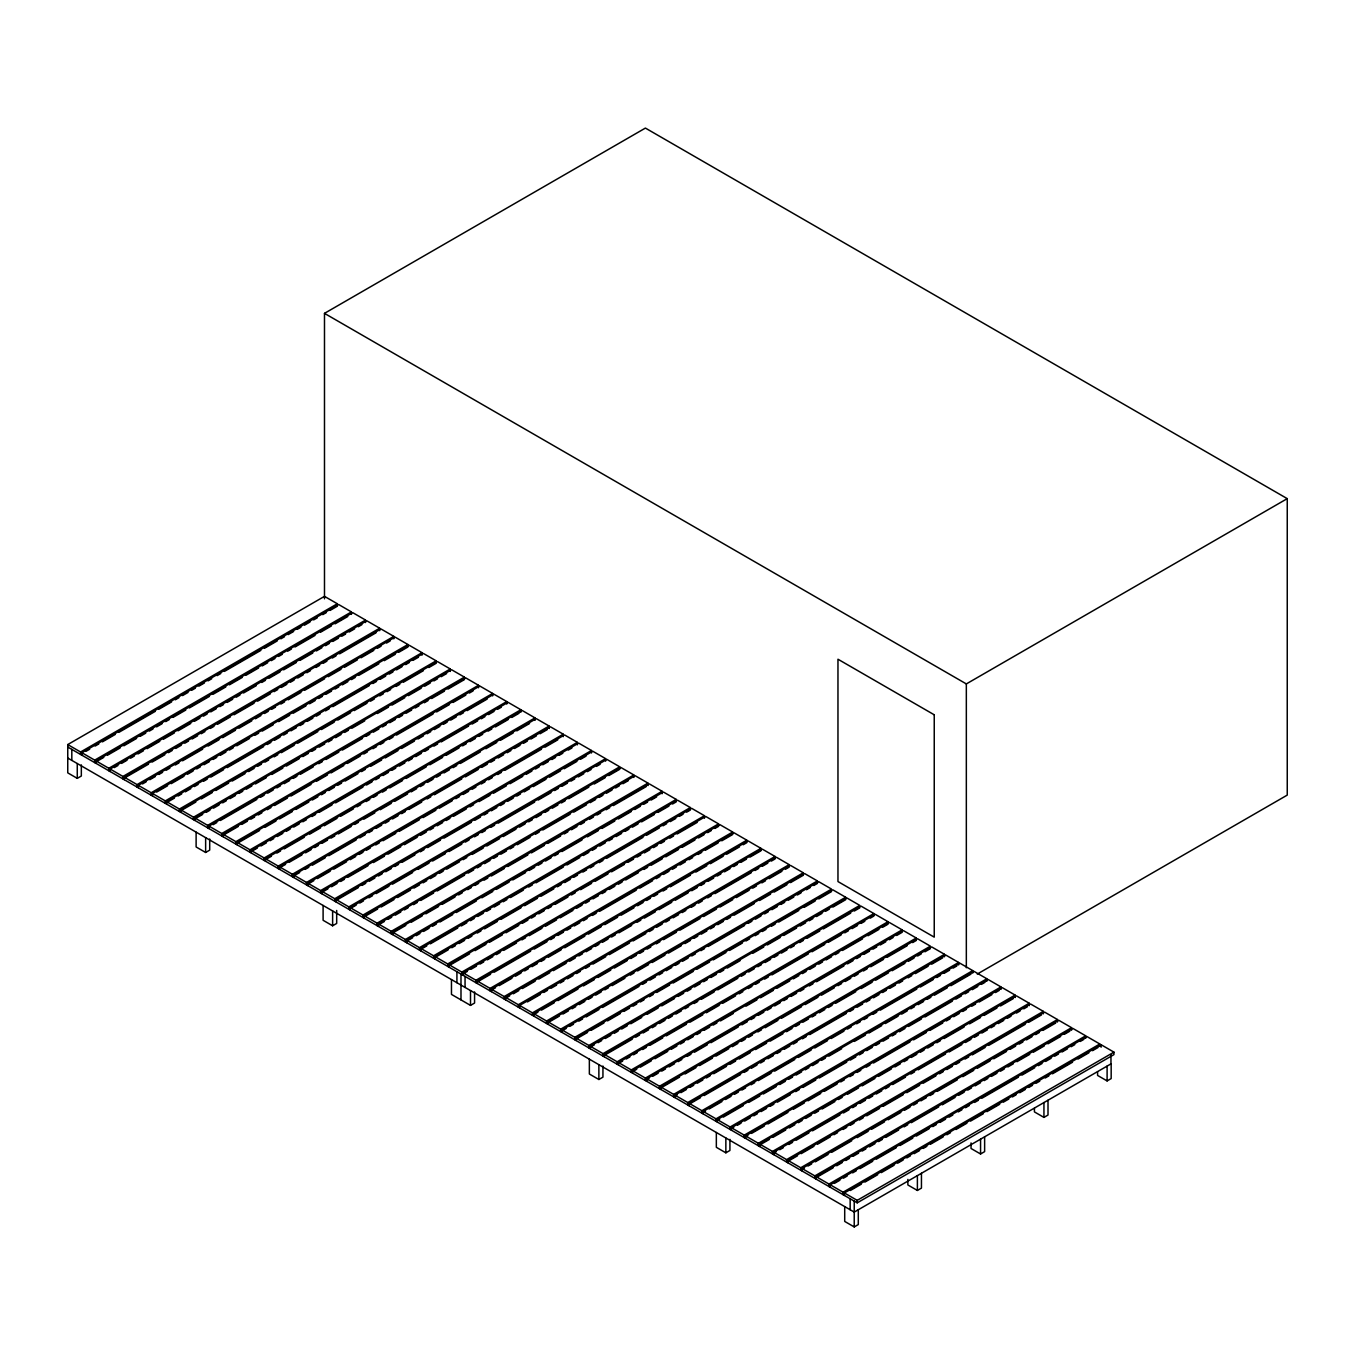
<?xml version="1.0" encoding="UTF-8"?>
<svg xmlns="http://www.w3.org/2000/svg" width="1355" height="1355" viewBox="0 0 1355 1355"><rect width="100%" height="100%" fill="white"/><g stroke="black" fill="none" stroke-linecap="round" stroke-linejoin="round"><path stroke-width="1.5" d="M324.489 598.825L324.489 313.361L645.403 128.081L1287.25 498.64L1287.25 795.097L977.277 974.059M81.334 764.898L81.334 776.009L77.269 778.363L67.75 772.858L67.75 744.573L324.489 596.352L337.327 603.754L337.327 606.227L330.044 610.428M67.75 744.573L80.589 751.991L337.327 603.754M81.876 755.192L81.876 752.719L338.615 604.499L351.436 611.918L351.436 614.391M86.043 751.297L89.684 749.196M95.155 746.046L98.796 743.946M102.438 741.846L115.175 734.478M118.817 732.378L155.249 711.358M158.891 709.258L171.628 701.89M175.269 699.79L178.911 697.69M182.552 695.589L188.023 692.439M191.665 690.322L195.306 688.221M198.948 686.121L204.402 682.971M208.043 680.871L211.685 678.77M217.156 675.62L220.797 673.503M224.439 671.403L260.854 650.383M264.496 648.283L277.233 640.915M280.875 638.815L284.516 636.715M288.158 634.614L293.629 631.464M297.27 629.364L300.912 627.263M304.553 625.146L310.007 621.996M313.649 619.896L317.29 617.795M322.761 614.645L326.403 612.545M81.876 752.719L94.715 760.138L351.436 611.918M95.985 763.356L95.985 760.883L352.723 612.646L365.562 620.065L365.562 622.538M103.81 757.36L94.715 762.611L94.715 760.138M107.451 755.243L120.205 747.892M123.847 745.792L136.584 738.424M140.226 736.324L145.696 733.174M149.338 731.073L152.98 728.973M156.621 726.873L162.075 723.706M165.717 721.605L169.358 719.505M173 717.405L185.754 710.054M189.395 707.937L209.415 696.385M213.057 694.285L225.811 686.917M229.452 684.817L242.189 677.449M245.831 675.349L258.585 667.998M262.226 665.898L267.68 662.747M271.322 660.63L274.963 658.53M278.605 656.43L282.246 654.33M287.717 651.179L291.359 649.079M295 646.979L315.021 635.41M320.491 632.26L331.416 625.942M335.058 623.842L347.795 616.491M95.985 760.883L108.823 768.285L365.562 620.065M110.111 771.503L110.111 769.03L366.849 620.81L379.688 628.212L379.688 630.685M114.294 767.608L117.936 765.507M121.577 763.407L127.031 760.24M130.673 758.139L134.314 756.039M137.956 753.939L143.427 750.789M147.068 748.688L159.805 741.321M163.447 739.22L174.372 732.92M178.013 730.819L190.767 723.451M194.409 721.351L199.863 718.201M203.504 716.101L207.146 714M210.787 711.883L216.258 708.733M219.9 706.633L223.541 704.532M227.183 702.432L232.637 699.282M236.278 697.181L239.92 695.064M243.561 692.964L256.315 685.613M261.769 682.463L265.428 680.346M269.069 678.245L279.994 671.945M283.635 669.844L296.372 662.476M300.014 660.376L312.768 653.025M316.409 650.925L321.863 647.758M325.505 645.658L329.146 643.557M332.788 641.457L338.259 638.307M341.9 636.206L345.542 634.106M349.184 631.989L354.637 628.839M358.279 626.738L361.921 624.638M110.111 769.03L122.949 776.449L379.688 628.212M124.237 779.65L124.237 777.177L380.975 628.957L393.814 636.376L393.814 638.832M148.44 764.203L122.949 778.905L122.949 776.449M152.082 762.086L164.836 754.735M168.477 752.635L172.119 750.535M175.76 748.434L181.214 745.267M184.856 743.167L188.497 741.066M192.139 738.966L197.61 735.816M201.251 733.716L204.893 731.615M210.347 728.448L213.988 726.348M217.63 724.248L230.384 716.897M234.025 714.779L254.046 703.228M257.687 701.128L270.441 693.76M274.083 691.66L277.724 689.56M281.366 687.459L286.82 684.309M290.461 682.192L294.103 680.091M297.744 677.991L303.215 674.841M306.857 672.741L310.498 670.64M315.952 667.473L319.594 665.373M323.235 663.273L326.877 661.172M332.348 658.022L335.989 655.922M339.631 653.821L376.046 632.785M124.237 777.177L137.075 784.596L393.814 636.376M138.346 787.814L138.346 785.341L395.084 637.104L407.923 644.523L407.923 646.996L398.827 652.246M142.529 783.918L146.171 781.801M149.812 779.701L155.283 776.551M158.925 774.45L162.566 772.35M166.208 770.25L169.849 768.149M175.303 764.982L178.945 762.882M182.586 760.782L202.623 749.213M208.077 746.063L219.002 739.762M222.643 737.662L235.397 730.294M239.039 728.194L251.776 720.843M255.418 718.743L260.888 715.576M264.53 713.475L268.171 711.375M271.813 709.275L275.455 707.174M280.908 704.024L284.55 701.907M288.192 699.807L300.946 692.456M304.587 690.356L324.607 678.787M328.249 676.687L341.003 669.319M344.644 667.219L357.381 659.868M361.023 657.768L373.777 650.4M377.418 648.3L381.06 646.2M386.531 643.049L390.172 640.949M138.346 785.341L151.184 792.743L407.923 644.523M152.471 795.961L152.471 793.488L409.21 645.268L422.049 652.67L422.049 655.143M156.655 792.065L167.58 785.765M171.221 783.647L183.958 776.296M187.6 774.196L193.071 771.046M196.712 768.929L200.354 766.828M203.995 764.728L209.449 761.578M213.091 759.477L216.732 757.377M220.374 755.277L225.845 752.11M229.486 750.009L233.128 747.909M236.769 745.809L249.506 738.458M254.977 735.291L258.619 733.191M262.26 731.09L273.185 724.79M278.656 721.622L289.58 715.321M293.222 713.221L305.959 705.87M309.601 703.753L315.071 700.603M318.713 698.503L322.355 696.402M325.996 694.302L331.45 691.152M335.091 689.034L338.733 686.934M342.375 684.834L347.845 681.684M351.487 679.583L355.129 677.483M358.77 675.383L378.79 663.815M384.261 660.664L395.186 654.346M152.471 793.488L165.31 800.907L422.049 652.67M166.597 804.108L166.597 801.635L423.336 653.415L436.174 660.834L436.174 663.289L428.891 667.507M174.422 798.112L165.31 803.363L165.31 800.907M178.064 796.012L181.706 793.911M185.347 791.811L190.801 788.661M194.442 786.544L198.084 784.443M203.555 781.293L207.196 779.193M210.838 777.093L223.575 769.725M227.217 767.624L263.632 746.605M267.274 744.505L270.915 742.404M274.557 740.287L280.028 737.137M283.669 735.037L287.311 732.936M290.952 730.836L296.406 727.686M300.048 725.586L303.689 723.468M307.331 721.368L312.802 718.218M316.443 716.118L320.085 714.017M325.539 710.867L329.18 708.75M332.822 706.649L369.238 685.63M372.879 683.53L376.521 681.43M380.162 679.329L385.633 676.162M389.275 674.062L392.916 671.961M396.558 669.861L402.012 666.711M405.653 664.611L409.295 662.51M412.936 660.393L418.407 657.243M166.597 801.635L179.436 809.054L436.174 660.834M180.706 812.272L180.706 809.799L437.445 661.562L450.283 668.98L450.283 671.453M195.814 802.058L179.436 811.526L179.436 809.054M201.285 798.908L212.21 792.607M215.852 790.49L228.589 783.139M232.23 781.039L244.984 773.671M248.626 771.571L254.079 768.421M257.721 766.32L261.363 764.22M265.004 762.12L268.646 760.02M274.117 756.852L277.758 754.752M281.4 752.652L294.137 745.301M297.778 743.184L317.815 731.632M321.457 729.532L334.194 722.164M337.835 720.064L350.589 712.713M354.231 710.596L366.968 703.245M370.609 701.145L374.251 699.045M379.722 695.877L383.363 693.777M387.005 691.677L390.647 689.576M396.117 686.426L399.759 684.326M403.4 682.226L423.421 670.657M180.706 809.799L193.545 817.201L450.283 668.98M194.832 820.419L194.832 817.946L451.571 669.726L464.409 677.127L464.409 679.6L448.014 689.068M202.657 814.423L193.545 819.673L193.545 817.201M206.299 812.323L209.94 810.205M213.582 808.105L219.036 804.955M222.677 802.854L226.319 800.754M229.96 798.654L235.431 795.504M239.073 793.386L242.714 791.286M246.356 789.186L251.81 786.036M255.451 783.935L266.376 777.618M271.847 774.467L282.772 768.166M286.413 766.066L299.167 758.698M302.809 756.598L308.262 753.448M311.904 751.348L315.546 749.247M319.187 747.147L324.658 743.98M328.3 741.879L331.941 739.779M335.583 737.679L341.037 734.529M344.678 732.428L348.32 730.311M351.961 728.211L364.715 720.86M377.452 713.492L388.377 707.191M392.018 705.091L404.772 697.723M408.414 695.623L421.151 688.272M424.793 686.172L430.263 683.005M433.905 680.904L437.546 678.804M441.188 676.704L446.642 673.554M194.832 817.946L207.671 825.364L464.409 677.127M208.958 828.566L208.958 826.093L465.697 677.873L478.535 685.291L478.535 687.747M213.142 824.67L216.783 822.57M220.425 820.469L256.84 799.45M260.482 797.333L264.123 795.233M267.765 793.132L273.219 789.982M276.86 787.882L280.502 785.781M284.144 783.681L289.614 780.514M293.256 778.414L296.897 776.313M300.539 774.213L313.276 766.862M318.747 763.695L322.388 761.595M326.03 759.494L338.767 752.144M342.409 750.043L362.446 738.475M366.087 736.375L369.729 734.274M373.37 732.157L378.824 729.007M382.466 726.907L386.107 724.806M389.749 722.706L395.22 719.556M398.861 717.439L402.503 715.338M406.144 713.238L411.598 710.088M415.24 707.988L418.881 705.887M424.352 702.737L427.994 700.62M431.635 698.519L444.372 691.169M208.958 826.093L221.797 833.511L478.535 685.291M223.084 836.713L223.084 834.257L479.805 686.02L492.644 693.438L492.644 695.911M238.175 826.516L221.797 835.984L221.797 833.511M241.817 824.416L247.288 821.266M250.929 819.165L254.571 817.065M258.212 814.948L261.854 812.848M267.308 809.697L270.949 807.597M274.591 805.497L287.345 798.129M290.986 796.029L311.006 784.46M316.477 781.31L327.402 775.009M331.043 772.909L343.78 765.541M347.422 763.441L360.176 756.09M363.818 753.99L367.459 751.873M372.913 748.722L376.555 746.622M380.196 744.522L383.838 742.421M389.308 739.271L392.95 737.171M396.592 735.054L433.007 714.034M436.649 711.934L449.403 704.566M453.044 702.466L465.781 695.115M469.423 693.015L473.064 690.915M196.119 832.156L196.119 846.977L205.638 852.464L209.703 850.127L209.703 838.999M223.084 834.257L235.906 841.658L492.644 693.438M237.193 844.876L237.193 842.404L493.931 694.183L506.77 701.585L506.77 704.058M259.584 830.463L235.906 844.131L235.906 841.658M265.038 827.312L275.963 821.011M279.604 818.894L292.358 811.543M296 809.443L308.754 802.075M312.395 799.975L317.849 796.825M321.491 794.724L325.132 792.624M328.774 790.524L334.245 787.357M337.886 785.256L341.528 783.156M345.169 781.056L357.906 773.705M361.548 771.588L365.189 769.488M370.66 766.337L381.585 760.036M385.227 757.936L397.964 750.568M401.605 748.468L414.359 741.117M418.001 739L423.454 735.85M427.096 733.749L430.738 731.649M434.379 729.549L439.85 726.399M443.491 724.298L447.133 722.181M450.775 720.081L456.229 716.93M459.87 714.83L463.512 712.73M467.153 710.63L487.19 699.061M237.193 842.404L250.031 849.822L506.77 701.585M251.319 853.023L251.319 850.55L508.057 702.33L520.896 709.749L520.896 712.205M253.673 850.178L257.315 848.078M260.956 845.977L266.427 842.827M270.068 840.727L273.71 838.626M277.352 836.509L282.805 833.359M286.447 831.259L290.089 829.158M293.73 827.058L299.201 823.908M302.843 821.791L306.484 819.69M311.938 816.54L315.579 814.44M319.221 812.339L331.975 804.972M335.617 802.871L362.92 787.103M366.561 785.002L372.032 781.852M375.674 779.752L379.315 777.651M382.957 775.551L388.411 772.384M392.052 770.284L395.694 768.183M399.335 766.083L404.806 762.933M408.448 760.832L412.089 758.715M415.731 756.615L421.185 753.465M424.826 751.364L428.468 749.264M433.939 746.114L437.58 744.014M441.222 741.896L468.525 726.128M472.167 724.027L477.638 720.877M481.279 718.777L484.921 716.676M488.562 714.576L494.016 711.426M497.658 709.309L501.299 707.208M251.319 850.55L264.157 857.969L520.896 709.749M265.445 861.17L265.445 858.714L522.166 710.477L535.005 717.896L535.005 720.369M271.44 856.225L264.157 860.442L264.157 857.969M276.894 853.074L280.536 850.974M284.177 848.874L304.214 837.305M309.668 834.155L320.593 827.854M324.235 825.754L336.989 818.386M340.63 816.286L353.367 808.918M357.009 806.818L360.65 804.718M366.121 801.567L369.763 799.467M373.404 797.367L377.046 795.266M382.5 792.099L386.141 789.999M389.783 787.899L402.537 780.548M406.178 778.448L426.215 766.879M429.857 764.779L442.594 757.411M446.235 755.311L458.989 747.96M462.631 745.843L466.272 743.743M469.914 741.642L475.368 738.492M479.009 736.392L482.651 734.291M488.122 731.141L491.763 729.024M495.405 726.924L508.142 719.573M511.784 717.473L519.067 713.255M265.445 858.714L278.266 866.116L535.005 717.896M279.553 869.334L279.553 866.861L536.292 718.641L549.131 726.043L549.131 728.516M285.549 864.388L278.266 868.589L278.266 866.116M289.191 862.288L301.945 854.92M305.586 852.82L311.057 849.67M314.699 847.569L318.34 845.469M321.982 843.352L327.436 840.202M331.077 838.101L334.719 836.001M338.36 833.901L351.114 826.533M354.756 824.433L358.398 822.333M363.851 819.182L374.776 812.881M380.247 809.714L391.172 803.413M394.813 801.313L407.55 793.945M411.192 791.845L416.663 788.695M420.304 786.594L423.946 784.494M427.587 782.394L433.041 779.227M436.683 777.126L440.324 775.026M443.966 772.926L449.437 769.776M453.078 767.675L456.72 765.575M460.361 763.458L480.381 751.906M485.852 748.739L496.777 742.438M500.418 740.338L513.155 732.97M516.797 730.87L529.551 723.519M279.553 866.861L292.392 874.263L549.131 726.043M293.679 877.481L293.679 875.008L550.418 726.788L563.257 734.19L563.257 736.663M299.675 872.535L292.392 876.736L292.392 874.263M305.146 869.385L308.788 867.285M312.429 865.184L325.166 857.817M328.808 855.716L356.128 839.948M359.769 837.847L365.223 834.697M368.865 832.597L372.506 830.48M376.148 828.379L381.619 825.229M385.26 823.129L388.902 821.028M392.543 818.928L397.997 815.778M401.639 813.661L405.281 811.56M408.922 809.46L421.676 802.109M427.13 798.942L430.771 796.842M434.413 794.741L461.733 778.973M465.375 776.872L478.112 769.521M481.753 767.404L487.224 764.254M490.866 762.154L494.507 760.053M498.149 757.953L503.603 754.803M507.244 752.702L510.886 750.585M514.527 748.485L519.998 745.335M523.64 743.234L527.281 741.134M530.923 739.034L536.394 735.867M540.035 733.766L547.318 729.566M293.679 875.008L306.518 882.427L563.257 734.19M307.805 885.628L307.805 883.172L564.544 734.935L577.365 742.354L577.365 744.827M313.801 880.682L306.518 884.9L306.518 882.427M317.443 878.582L330.18 871.231M333.821 869.131L346.575 861.763M350.217 859.663L355.671 856.512M359.312 854.412L362.954 852.312M366.595 850.195L370.237 848.095M375.708 844.944L379.349 842.844M382.991 840.744L395.728 833.376M399.369 831.276L419.406 819.724M423.048 817.607L435.802 810.256M439.443 808.156L452.18 800.788M455.822 798.688L459.464 796.588M463.105 794.487L468.576 791.337M472.218 789.237L475.859 787.136M481.313 783.969L484.954 781.869M488.596 779.769L492.238 777.668M497.708 774.518L501.35 772.418M504.992 770.301L541.407 749.281M545.049 747.181L557.786 739.83M307.805 883.172L320.644 890.574L577.365 742.354M321.914 893.792L321.914 891.319L578.653 743.099L591.491 750.501L591.491 752.974M327.927 888.846L320.644 893.047L320.644 890.574M331.569 886.746L337.022 883.579M340.664 881.478L344.305 879.378M347.947 877.278L367.984 865.71M373.438 862.559L384.363 856.258M388.004 854.158L400.758 846.79M404.4 844.69L417.137 837.322M420.778 835.222L426.249 832.072M429.891 829.971L433.532 827.871M437.174 825.771L442.628 822.621M446.269 820.503L449.911 818.403M453.552 816.303L466.306 808.952M469.948 806.852L473.589 804.735M479.043 801.584L489.968 795.283M493.61 793.183L506.363 785.815M510.005 783.715L522.742 776.364M526.384 774.264L531.854 771.097M535.496 768.996L539.138 766.896M542.779 764.796L548.233 761.646M551.875 759.545L555.516 757.428M559.158 755.328L562.799 753.228M568.27 750.077L571.912 747.977M321.914 891.319L334.753 898.721L591.491 750.501M336.04 901.939L336.04 899.466L592.779 751.246L605.617 758.648L605.617 761.12M358.431 887.525L334.753 901.194L334.753 898.721M362.073 885.425L365.714 883.325M369.356 881.224L374.81 878.074M378.452 875.974L382.093 873.873M385.735 871.756L391.205 868.606M394.847 866.506L398.489 864.405M402.13 862.305L414.867 854.937M420.338 851.787L423.98 849.687M427.621 847.586L440.358 840.219M444 838.118L471.32 822.35M474.961 820.249L480.415 817.099M484.057 814.999L487.698 812.898M491.34 810.798L496.811 807.631M500.452 805.531L504.094 803.43M507.735 801.33L513.189 798.18M516.831 796.079L520.472 793.979M524.131 791.862L529.585 788.712M533.226 786.611L545.98 779.26M549.622 777.16L560.547 770.843M564.188 768.742L576.925 761.391M580.567 759.274L586.038 756.124M336.04 899.466L348.879 906.885L605.617 758.648M350.166 910.086L350.166 907.63L606.904 759.393L619.726 766.811L619.726 769.284L608.802 775.585M356.162 905.14L348.879 909.357L348.879 906.885M359.803 903.04L363.445 900.939M368.899 897.789L372.54 895.689M376.182 893.589L388.936 886.221M392.577 884.121L412.598 872.552M418.068 869.402L428.993 863.101M432.635 861.001L445.388 853.633M449.03 851.533L461.767 844.182M465.409 842.065L469.05 839.965M474.521 836.814L478.163 834.714M481.804 832.614L485.446 830.513M490.9 827.346L494.541 825.246M498.183 823.146L534.598 802.126M538.24 800.026L550.994 792.658M554.635 790.558L558.277 788.458M561.918 786.357L567.372 783.207M571.014 781.107L574.655 778.99M578.297 776.889L583.768 773.739M587.409 771.639L591.051 769.538M596.505 766.388L600.146 764.288M323.1 905.462L323.1 920.282L332.619 925.787L336.684 923.433L336.684 910.458M350.166 907.63L363.005 915.032L619.726 766.811M364.275 918.25L364.275 915.777L621.013 767.557L633.852 774.958L633.852 777.431M377.571 909.086L363.005 917.504L363.005 915.032M381.212 906.986L393.949 899.635M397.591 897.535L410.345 890.167M413.986 888.067L419.44 884.917M423.082 882.816L426.723 880.716M430.365 878.616L435.836 875.449M439.477 873.348L443.119 871.248M446.76 869.148L459.497 861.78M463.139 859.68L466.781 857.58M472.251 854.429L483.176 848.128M486.818 846.011L499.555 838.66M503.196 836.56L515.95 829.192M519.592 827.092L525.046 823.942M528.687 821.841L532.329 819.741M535.97 817.641L541.441 814.474M545.083 812.373L548.724 810.273M552.366 808.173L557.82 805.022M561.461 802.922L565.103 800.822M568.744 798.705L588.781 787.153M594.235 784.003L605.16 777.685M364.275 915.777L377.113 923.178L633.852 774.958M378.401 926.397L378.401 923.924L635.139 775.704L647.978 783.105L647.978 785.578M384.397 921.451L377.113 925.651L377.113 923.178M388.038 919.351L391.68 917.25M395.321 915.15L400.792 911.983M404.434 909.883L408.075 907.782M413.529 904.632L417.171 902.532M420.812 900.431L433.566 893.064M437.208 890.963L464.511 875.195M468.152 873.094L473.623 869.944M477.265 867.844L480.906 865.743M484.548 863.626L490.002 860.476M493.643 858.376L497.285 856.275M500.927 854.175L506.397 851.025M510.039 848.908L513.68 846.807M517.322 844.707L530.059 837.356M535.53 834.206L539.171 832.089M542.813 829.988L570.133 814.22M573.775 812.119L586.512 804.768M590.153 802.668L595.624 799.501M599.266 797.401L602.907 795.3M606.549 793.2L612.003 790.05M615.644 787.949L619.286 785.832M622.927 783.732L628.398 780.582M378.401 923.924L391.239 931.342L647.978 783.105M392.527 934.543L392.527 932.088L649.265 783.851L662.104 791.269L662.104 793.742M405.806 925.397L391.239 933.815L391.239 931.342M411.259 922.247L422.184 915.929M425.843 913.829L438.58 906.478M442.221 904.378L454.975 897.01M458.617 894.91L462.258 892.81M467.712 889.659L471.354 887.559M474.995 885.459L478.637 883.341M484.108 880.191L487.749 878.091M491.391 875.991L504.128 868.64M507.769 866.523L527.806 854.971M531.448 852.871L544.185 845.503M547.827 843.403L560.58 836.035M564.222 833.935L567.864 831.835M571.505 829.734L576.959 826.584M580.601 824.484L584.242 822.383M589.713 819.216L593.355 817.116M596.996 815.016L600.638 812.915M606.091 809.765L609.733 807.665M613.375 805.564L646.149 786.628M392.527 932.088L405.365 939.489L662.104 791.269M406.636 942.707L406.636 940.235L663.374 792.014L676.213 799.416L676.213 801.889L672.571 803.989M412.648 937.762L405.365 941.962L405.365 939.489M416.29 935.661L419.931 933.544M423.573 931.444L429.027 928.294M432.668 926.193L436.31 924.093M439.952 921.993L452.705 914.625M456.347 912.525L476.367 900.956M481.838 897.806L492.763 891.505M496.404 889.405L509.141 882.037M512.783 879.937L525.537 872.586M529.178 870.469L534.632 867.319M538.274 865.218L541.915 863.118M545.557 861.018L551.028 857.867M554.669 855.767L558.311 853.65M561.952 851.55L581.973 839.998M587.443 836.831L598.368 830.53M602.01 828.43L614.747 821.062M618.388 818.962L631.142 811.611M634.784 809.511L640.238 806.344M643.879 804.243L647.538 802.143M651.179 800.043L656.633 796.892M406.636 940.235L419.474 947.636L676.213 799.416M420.761 950.854L420.761 948.381L677.5 800.161L690.339 807.563L690.339 810.036L686.697 812.136M426.757 945.909L419.474 950.109L419.474 947.636M430.399 943.808L457.719 928.039M461.361 925.939L466.814 922.789M470.456 920.672L474.098 918.571M477.739 916.471L483.21 913.321M486.852 911.221L490.493 909.12M494.135 907.02L499.589 903.853M503.23 901.753L506.872 899.652M510.513 897.552L523.267 890.184M528.721 887.034L532.363 884.934M536.004 882.833L563.324 867.065M566.966 864.964L579.72 857.596M583.361 855.496L588.815 852.346M592.457 850.246L596.098 848.145M599.74 846.045L605.211 842.895M608.852 840.778L612.494 838.677M616.135 836.577L621.589 833.427M625.231 831.326L628.872 829.226M632.514 827.126L637.985 823.959M641.626 821.858L654.363 814.507M658.005 812.407L668.93 806.09M420.761 948.381L433.6 955.8L690.339 807.563M434.887 959.001L434.887 956.528L691.626 808.308L704.465 815.727L704.465 818.2M448.166 949.855L433.6 958.273L433.6 955.8M451.808 947.755L455.449 945.655M459.091 943.554L464.562 940.387M468.203 938.287L471.845 936.186M477.299 933.036L480.94 930.936M484.582 928.836L497.336 921.468M500.977 919.367L520.998 907.799M524.639 905.699L537.393 898.348M541.035 896.248L553.772 888.88M557.413 886.78L561.055 884.68M564.696 882.579L570.167 879.429M573.809 877.312L577.45 875.211M582.904 872.061L586.546 869.961M590.187 867.861L593.829 865.76M599.3 862.61L602.941 860.493M606.583 858.393L642.998 837.373M646.64 835.273L659.377 827.905M663.018 825.805L666.66 823.705M670.302 821.604L675.772 818.454M679.414 816.354L683.055 814.253M434.887 956.528L447.726 963.947L704.465 815.727M448.996 967.165L448.996 964.692L705.735 816.455L718.573 823.874L718.573 826.347L714.932 828.447M469.575 953.801L447.726 966.42L447.726 963.947M475.029 950.651L485.954 944.35M489.595 942.233L502.349 934.882M505.991 932.782L518.728 925.414M522.369 923.314L527.84 920.164M531.482 918.063L535.123 915.963M538.765 913.863L544.219 910.695M547.86 908.595L551.502 906.495M555.144 904.395L567.897 897.044M571.539 894.927L575.181 892.826M580.634 889.676L591.559 883.375M595.201 881.275L607.955 873.907M611.596 871.807L624.333 864.439M627.975 862.339L633.446 859.189M637.087 857.088L640.729 854.988M644.37 852.888L649.824 849.737M653.483 847.62L657.124 845.52M660.766 843.42L664.407 841.32M669.861 838.169L673.503 836.069M677.144 833.969L697.181 822.4M448.996 964.692L461.835 972.094L718.573 823.874M463.122 975.312L463.122 972.839L719.861 824.619L732.699 832.021L732.699 834.494L721.775 840.811M467.306 971.416L461.835 974.567L461.835 972.094M470.947 969.316L476.401 966.166M480.043 964.066L483.684 961.948M487.326 959.848L492.797 956.698M496.438 954.598L500.08 952.497M503.721 950.397L516.458 943.029M521.929 939.879L525.571 937.779M529.212 935.678L541.949 928.311M545.591 926.21L556.532 919.91M560.174 917.809L572.911 910.441M576.553 908.341L582.023 905.191M585.665 903.091L589.306 900.99M592.948 898.873L598.402 895.723M602.043 893.623L605.685 891.522M609.327 889.422L614.797 886.272M618.439 884.171L622.081 882.054M625.722 879.954L638.459 872.603M643.93 869.453L647.571 867.336M651.213 865.235L662.138 858.935M665.779 856.834L678.516 849.466M682.158 847.366L694.912 840.015M698.553 837.915L704.007 834.748M707.649 832.648L711.29 830.547M324.489 313.361L966.335 683.919L1287.25 498.64M463.122 972.839L475.961 980.258L732.699 832.021M477.248 983.459L477.248 980.986L733.987 832.766L746.825 840.185L746.825 842.658L743.184 844.758M490.527 974.313L475.961 982.731L475.961 980.258M494.168 972.213L530.584 951.193M534.226 949.076L546.98 941.725M550.621 939.625L554.263 937.524M557.904 935.424L563.358 932.257M567 930.157L570.641 928.056M574.283 925.956L579.754 922.806M583.395 920.706L587.037 918.605M592.491 915.438L596.132 913.338M599.774 911.238L636.189 890.218M639.831 888.118L652.585 880.75M656.226 878.65L659.868 876.549M663.51 874.449L668.963 871.299M672.605 869.182L676.247 867.081M679.888 864.981L685.359 861.831M689.001 859.731L692.642 857.63M698.096 854.463L701.738 852.363M705.379 850.263L718.133 842.912M477.248 980.986L490.087 988.405L746.825 840.185M491.374 991.623L491.374 989.15L748.096 840.913L760.934 848.332L760.934 850.805L750.009 857.105M495.54 987.727L490.087 990.878L490.087 988.405M499.182 985.627L511.936 978.259M515.577 976.159L521.031 973.009M524.673 970.908L528.315 968.791M531.956 966.691L537.427 963.541M541.068 961.44L544.71 959.34M548.352 957.24L561.089 949.872M564.73 947.772L584.767 936.203M588.409 934.103L601.146 926.752M604.787 924.652L617.541 917.284M621.183 915.184L633.92 907.833M637.561 905.733L643.032 902.566M646.674 900.465L650.315 898.365M653.957 896.265L657.598 894.164M663.069 891.014L666.711 888.897M670.352 886.797L690.373 875.245M695.843 872.078L706.768 865.777M710.41 863.677L723.147 856.309M726.788 854.209L739.542 846.858M451.469 979.58L451.469 994.401L470.507 1005.393L474.572 1003.039L474.572 991.928M491.374 989.15L504.196 996.552L760.934 848.332M505.483 999.77L505.483 997.297L762.221 849.077L775.06 856.479L775.06 858.951L771.418 861.052M509.666 995.874L504.196 999.025L504.196 996.552M513.308 993.774L518.762 990.624M522.403 988.523L535.157 981.155M538.799 979.055L549.724 972.755M553.365 970.637L566.119 963.286M569.761 961.186L575.214 958.036M578.856 955.919L582.498 953.818M586.139 951.718L591.61 948.568M595.252 946.467L598.893 944.367M602.535 942.267L607.989 939.1M611.63 936.999L615.272 934.899M618.913 932.799L631.667 925.448M637.121 922.281L640.763 920.181M644.404 918.08L655.329 911.78M658.97 909.679L671.724 902.311M675.366 900.211L688.103 892.86M691.744 890.743L697.215 887.593M700.857 885.492L704.498 883.392M708.14 881.292L713.594 878.142M717.235 876.024L720.877 873.924M724.519 871.824L729.989 868.674M733.631 866.573L737.272 864.473M740.914 862.373L746.368 859.206M505.483 997.297L518.321 1004.716L775.06 856.479M519.609 1007.917L519.609 1005.444L776.347 857.224L789.186 864.642L789.186 867.115L785.544 869.216M527.434 1001.921L540.171 994.57M543.812 992.47L547.454 990.353M551.095 988.252L556.566 985.102M560.208 983.002L563.849 980.901M567.491 978.801L572.945 975.651M576.586 973.534L580.228 971.433M585.699 968.283L589.34 966.183M592.982 964.083L605.719 956.715M609.36 954.614L629.398 943.046M633.039 940.946L645.776 933.595M649.418 931.495L653.059 929.395M656.701 927.277L662.172 924.127M665.813 922.027L669.455 919.926M673.096 917.826L678.55 914.676M682.192 912.576L685.833 910.458M691.304 907.308L694.946 905.208M698.587 903.108L702.229 901.007M707.683 897.857L711.324 895.757M714.966 893.639L751.381 872.62M755.023 870.52L758.665 868.42M762.306 866.319L767.777 863.152M519.609 1005.444L532.447 1012.863L789.186 864.642M533.735 1016.081L533.735 1013.608L790.456 865.371L803.295 872.789L803.295 875.262L790.558 882.613M537.901 1012.185L532.447 1015.335L532.447 1012.863M541.543 1010.085L554.297 1002.717M557.938 1000.617L577.958 989.048M583.429 985.898L594.354 979.597M597.995 977.48L610.732 970.129M614.374 968.029L627.128 960.661M630.769 958.561L636.223 955.411M639.865 953.31L643.506 951.21M647.148 949.11L650.79 947.01M656.26 943.842L659.902 941.742M663.543 939.642L676.297 932.291M679.939 930.174L699.959 918.622M703.601 916.522L716.355 909.154M719.996 907.054L732.733 899.703M736.375 897.586L749.129 890.235M752.77 888.135L756.412 886.035M761.866 882.884L765.507 880.767M769.149 878.667L781.903 871.316M533.735 1013.608L546.556 1021.009L803.295 872.789M547.843 1024.228L547.843 1021.755L804.582 873.535L817.421 880.936L817.421 883.409L813.779 885.509M559.31 1016.131L546.556 1023.482L546.556 1021.009M562.952 1014.031L568.423 1010.864M572.064 1008.764L575.706 1006.663M579.347 1004.563L584.801 1001.413M588.443 999.312L592.084 997.212M595.726 995.095L601.197 991.945M604.838 989.844L608.48 987.744M612.121 985.644L624.858 978.276M630.329 975.126L633.971 973.026M637.612 970.925L648.537 964.608M652.178 962.507L664.915 955.156M668.557 953.056L681.311 945.688M684.952 943.588L690.406 940.438M694.048 938.338L697.69 936.237M701.331 934.137L706.802 930.97M710.443 928.869L714.085 926.769M717.727 924.669L723.18 921.519M726.822 919.418L730.464 917.301M734.105 915.201L754.142 903.649M759.596 900.482L770.521 894.181M774.162 892.081L786.916 884.713M547.843 1021.755L560.682 1029.173L817.421 880.936M561.969 1029.902L818.708 881.682L831.547 889.1L574.808 1037.32L561.969 1029.902L561.969 1032.375M566.153 1028.479L560.682 1031.629L560.682 1029.173M569.794 1026.379L573.436 1024.278M578.89 1021.128L582.531 1019.028M586.173 1016.928L598.927 1009.56M602.568 1007.459L638.984 986.44M642.626 984.34L646.267 982.223M649.909 980.122L655.363 976.972M659.004 974.872L662.646 972.771M666.287 970.671L671.758 967.504M675.4 965.404L679.041 963.303M682.683 961.203L688.137 958.053M691.778 955.952L695.42 953.852M700.891 950.685L704.532 948.585M708.174 946.484L744.589 925.465M748.231 923.365L751.873 921.264M755.514 919.147L760.968 915.997M764.61 913.897L768.251 911.796M771.893 909.696L777.364 906.546M781.005 904.429L784.647 902.328M788.288 900.228L793.759 897.078M797.401 894.977L801.042 892.877M806.496 889.727L810.138 887.61M576.095 1040.538L576.095 1038.066L832.834 889.829L845.655 897.247L845.655 899.72L832.918 907.071M587.545 1032.425L574.808 1039.793L574.808 1037.32M591.187 1030.325L603.94 1022.974M607.582 1020.874L620.319 1013.506M623.961 1011.406L629.431 1008.255M633.073 1006.155L636.715 1004.055M640.356 1001.938L643.998 999.838M649.452 996.687L653.093 994.587M656.735 992.487L669.489 985.119M673.13 983.019L693.167 971.467M696.809 969.35L709.546 961.999M713.187 959.899L725.941 952.531M729.583 950.431L742.32 943.08M745.961 940.98L749.603 938.863M755.074 935.712L758.715 933.612M762.357 931.512L765.998 929.411M771.452 926.261L775.094 924.161M778.735 922.044L798.773 910.492M804.226 907.325L815.151 901.024M818.793 898.924L831.547 891.556M576.095 1038.066L588.934 1045.467L845.655 897.247M590.204 1046.212L846.943 897.992L859.781 905.394L603.043 1053.631L590.204 1046.212L590.204 1048.685M594.388 1044.79L588.934 1047.94L588.934 1045.467M598.029 1042.689L601.671 1040.589M605.312 1038.489L610.783 1035.322M614.425 1033.221L618.066 1031.121M621.708 1029.021L627.162 1025.87M630.803 1023.77L641.728 1017.453M647.199 1014.302L658.124 1008.001M661.765 1005.884L674.502 998.533M678.144 996.433L683.614 993.283M687.256 991.183L690.898 989.065M694.539 986.965L699.993 983.815M703.635 981.714L707.276 979.614M710.918 977.514L716.389 974.364M720.03 972.246L723.672 970.146M727.313 968.046L740.05 960.695M752.804 953.327L763.729 947.026M767.37 944.926L780.107 937.558M783.749 935.458L796.503 928.107M800.144 925.99L805.598 922.84M809.24 920.739L812.881 918.639M816.523 916.539L821.994 913.389M825.635 911.288L829.277 909.171M604.33 1056.832L604.33 1054.359L861.069 906.139L873.907 913.558L873.907 916.014L870.266 918.131M632.175 1039.268L603.043 1056.087L603.043 1053.631M635.817 1037.168L639.458 1035.068M643.1 1032.967L648.571 1029.817M652.212 1027.717L655.854 1025.616M659.495 1023.499L664.949 1020.349M668.591 1018.249L672.232 1016.148M675.874 1014.048L681.345 1010.898M684.986 1008.781L688.628 1006.68M694.082 1003.53L697.723 1001.43M701.365 999.329L714.119 991.962M717.76 989.861L737.781 978.31M741.422 976.193L745.064 974.093M748.705 971.992L754.176 968.842M757.818 966.742L761.459 964.641M765.101 962.541L770.555 959.374M774.196 957.274L777.838 955.173M781.479 953.073L786.95 949.923M790.592 947.823L794.233 945.722M799.704 942.555L803.346 940.455M806.987 938.354L819.724 931.004M823.366 928.886L850.686 913.118M854.327 911.017L859.781 907.867M604.33 1054.359L617.169 1061.778L873.907 913.558M618.456 1064.996L618.456 1062.523L875.195 914.286L888.016 921.705L888.016 924.178L882.562 927.328M622.623 1061.101L617.169 1064.251L617.169 1061.778M626.264 1058.983L629.906 1056.883M633.547 1054.783L637.189 1052.683M642.66 1049.532L646.301 1047.432M649.943 1045.332L662.68 1037.964M666.321 1035.864L686.358 1024.295M690 1022.195L702.754 1014.844M706.395 1012.744L719.132 1005.376M722.774 1003.276L735.528 995.908M739.169 993.808L742.811 991.708M748.265 988.557L751.906 986.457M755.548 984.357L759.19 982.256M764.66 979.089L768.302 976.989M771.943 974.889L808.359 953.869M812.001 951.769L824.738 944.401M828.379 942.301L841.133 934.95M844.775 932.85L848.416 930.733M852.058 928.632L857.512 925.482M861.153 923.382L864.795 921.281M589.357 1059.187L589.357 1074.007L598.876 1079.495L602.941 1077.157L602.941 1066.046M618.456 1062.523L631.295 1069.925L888.016 921.705M632.565 1073.143L632.565 1070.67L889.303 922.45L902.142 929.852L902.142 932.325L896.688 935.475M636.748 1069.247L631.295 1072.398L631.295 1069.925M640.39 1067.147L651.315 1060.83M654.956 1058.729L667.71 1051.378M671.352 1049.278L676.806 1046.111M680.447 1044.011L684.089 1041.91M687.73 1039.81L693.201 1036.66M696.843 1034.559L700.484 1032.459M704.126 1030.342L709.58 1027.192M713.221 1025.091L716.863 1022.991M720.504 1020.891L733.258 1013.523M745.995 1006.172L756.92 999.871M760.562 997.754L773.315 990.403M776.957 988.303L789.694 980.935M793.336 978.835L798.806 975.685M802.448 973.584L806.09 971.484M809.731 969.384L815.185 966.217M818.827 964.116L822.468 962.016M826.11 959.916L831.58 956.766M835.222 954.665L838.864 952.565M842.505 950.448L862.525 938.896M867.996 935.746L878.921 929.428M632.565 1070.67L645.403 1078.089L902.142 929.852M646.691 1081.29L646.691 1078.817L903.429 930.597L916.268 938.016L916.268 940.472L912.626 942.589M649.045 1078.445L645.403 1080.545L645.403 1078.089M652.687 1076.344L658.157 1073.194M661.799 1071.094L665.441 1068.993M669.082 1066.893L674.536 1063.726M678.178 1061.626L681.819 1059.525M687.29 1056.375L690.931 1054.275M694.573 1052.174L707.31 1044.807M710.952 1042.706L738.272 1026.938M741.913 1024.837L747.367 1021.687M751.009 1019.587L754.65 1017.47M758.292 1015.369L763.763 1012.219M767.404 1010.119L771.046 1008.018M774.687 1005.918L780.141 1002.768M783.783 1000.651L787.424 998.55M791.066 996.45L796.537 993.3M800.178 991.199L803.82 989.099M809.291 985.932L812.932 983.832M816.574 981.731L843.877 965.963M847.519 963.862L852.989 960.712M856.631 958.612L860.273 956.511M863.914 954.394L869.368 951.244M873.01 949.144L876.651 947.043M880.293 944.943L885.764 941.793M889.405 939.692L893.047 937.575M646.691 1078.817L659.529 1086.236L916.268 938.016M660.817 1086.981L917.555 938.744L930.394 946.163L673.655 1094.383L660.817 1086.981L660.817 1089.454M679.549 1077.14L659.529 1088.709L659.529 1086.236M685.02 1073.99L695.945 1067.672M699.587 1065.572L712.34 1058.221M715.982 1056.121L728.719 1048.753M732.361 1046.653L737.831 1043.502M741.473 1041.402L745.115 1039.302M748.756 1037.202L752.398 1035.085M757.851 1031.934L761.493 1029.834M765.135 1027.734L777.889 1020.366M781.53 1018.266L801.55 1006.714M805.192 1004.597L817.946 997.246M821.587 995.146L834.324 987.778M837.966 985.678L841.607 983.578M845.249 981.477L850.72 978.327M854.361 976.227L858.003 974.126M863.457 970.959L867.098 968.859M870.74 966.759L883.494 959.408M887.135 957.291L907.156 945.739M674.926 1097.601L674.926 1095.128L931.664 946.908L944.503 954.31L944.503 956.782M677.297 1094.755L673.655 1096.856L673.655 1094.383M680.938 1092.655L686.392 1089.505M690.034 1087.388L693.675 1085.287M697.317 1083.187L702.788 1080.037M706.429 1077.936L710.071 1075.836M713.712 1073.736L726.449 1066.368M730.091 1064.268L735.562 1061.117M739.203 1059.017L750.128 1052.699M755.582 1049.549L766.507 1043.248M770.148 1041.148L782.902 1033.78M786.544 1031.68L791.998 1028.53M795.639 1026.429L799.281 1024.329M802.922 1022.212L808.393 1019.062M812.035 1016.961L815.676 1014.861M819.318 1012.761L824.772 1009.611M828.413 1007.493L832.055 1005.393M835.696 1003.293L855.733 991.725M861.187 988.574L872.112 982.273M875.753 980.173L888.507 972.805M892.149 970.705L904.886 963.354M908.528 961.254L913.998 958.087M917.64 955.986L921.281 953.886M924.923 951.786L930.394 948.636M674.926 1095.128L687.764 1102.547L944.503 954.31M689.051 1105.748L689.051 1103.275L945.79 955.055L958.629 962.473L958.629 964.929M700.518 1097.652L687.764 1105.003L687.764 1102.547M704.16 1095.551L740.575 1074.515M744.217 1072.415L747.858 1070.314M751.5 1068.214L756.954 1065.064M760.595 1062.964L764.237 1060.863M767.879 1058.746L773.349 1055.596M776.991 1053.496L780.632 1051.395M784.274 1049.295L789.728 1046.145M793.369 1044.044L797.011 1041.927M802.482 1038.777L806.123 1036.677M809.765 1034.576L846.181 1013.557M849.822 1011.457L853.464 1009.339M857.105 1007.239L862.576 1004.089M866.218 1001.989L869.859 999.888M873.501 997.788L878.955 994.621M882.596 992.521L886.238 990.42M889.879 988.32L895.35 985.17M898.992 983.069L902.633 980.969M908.087 977.802L911.729 975.702M915.37 973.601L928.124 966.251M931.766 964.15L942.69 957.833M689.051 1103.275L701.89 1110.694L958.629 962.473M703.177 1113.895L703.177 1111.439L959.916 963.202L972.755 970.62L972.755 973.093M705.532 1111.066L701.89 1113.166L701.89 1110.694M709.173 1108.949L721.927 1101.598M725.569 1099.498L731.023 1096.347M734.664 1094.247L738.306 1092.13M741.947 1090.03L745.589 1087.93M751.06 1084.779L754.701 1082.679M758.343 1080.579L771.08 1073.211M774.721 1071.111L794.758 1059.542M798.4 1057.442L811.137 1050.091M814.778 1047.991L827.532 1040.623M831.174 1038.523L843.911 1031.172M847.553 1029.055L851.194 1026.955M856.665 1023.804L860.306 1021.704M863.948 1019.604L867.59 1017.503M873.043 1014.353L876.685 1012.236M880.327 1010.136L916.742 989.116M920.384 987.016L933.138 979.648M936.779 977.548L940.421 975.448M944.062 973.347L949.516 970.197M953.158 968.097L956.799 965.98M703.177 1111.439L716.016 1118.84L972.755 970.62M717.286 1122.059L717.286 1119.586L974.025 971.366L986.863 978.767L986.863 981.24M719.657 1119.213L716.016 1121.313L716.016 1118.84M723.299 1117.113L743.319 1105.545M748.79 1102.394L759.715 1096.076M763.356 1093.976L776.093 1086.625M779.735 1084.525L785.206 1081.375M788.847 1079.258L792.489 1077.157M796.13 1075.057L801.584 1071.907M805.226 1069.806L808.867 1067.706M812.509 1065.606L817.98 1062.439M821.621 1060.338L825.263 1058.238M828.904 1056.138L841.641 1048.77M854.395 1041.419L865.32 1035.118M868.962 1033.001L881.698 1025.65M885.34 1023.55L898.094 1016.182M901.736 1014.082L907.189 1010.932M910.831 1008.831L914.473 1006.731M918.114 1004.631L923.585 1001.481M927.227 999.363L930.868 997.263M934.51 995.163L947.264 987.812M950.905 985.712L970.925 974.143M717.286 1119.586L730.125 1127.004L986.863 978.767M731.412 1130.206L731.412 1127.733L988.151 979.513L1000.989 986.931L1000.989 989.387M733.766 1127.36L730.125 1129.46L730.125 1127.004M737.408 1125.26L741.049 1123.159M744.691 1121.059L750.162 1117.909M753.803 1115.809L757.445 1113.691M761.087 1111.591L766.54 1108.441M770.182 1106.341L773.824 1104.24M777.465 1102.14L790.219 1094.772M795.673 1091.622L799.315 1089.522M802.956 1087.421L815.71 1080.054M819.352 1077.953L846.672 1062.185M850.313 1060.084L855.767 1056.934M859.409 1054.834L863.05 1052.733M866.692 1050.616L872.163 1047.466M875.804 1045.366L879.446 1043.265M883.087 1041.165L888.541 1038.015M892.183 1035.898L895.824 1033.797M899.466 1031.697L904.937 1028.547M908.578 1026.446L921.315 1019.079M924.957 1016.978L952.277 1001.21M955.919 999.109L961.373 995.959M965.014 993.859L968.656 991.758M972.297 989.658L977.768 986.491M981.41 984.391L985.051 982.29M731.412 1127.733L744.251 1135.151L1000.989 986.931M745.538 1138.352L745.538 1135.897L1002.277 987.66L1015.115 995.078L1015.115 997.551M747.892 1135.524L744.251 1137.624L744.251 1135.151M751.534 1133.407L764.288 1126.056M767.929 1123.956L787.949 1112.387M793.42 1109.237L804.345 1102.936M807.987 1100.819L820.724 1093.468M824.365 1091.368L837.119 1084M840.761 1081.9L844.402 1079.8M849.856 1076.649L853.498 1074.549M857.139 1072.449L860.781 1070.331M866.252 1067.181L869.893 1065.081M873.535 1062.981L909.95 1041.961M913.592 1039.861L926.329 1032.493M929.97 1030.393L942.724 1023.025M946.366 1020.925L950.007 1018.825M953.649 1016.724L959.103 1013.574M962.744 1011.474L966.386 1009.373M971.857 1006.206L975.498 1004.106M979.14 1002.006L991.877 994.655M995.519 992.554L999.16 990.437M716.338 1132.492L716.338 1147.312L725.857 1152.817L729.922 1150.463L729.922 1139.352M745.538 1135.897L758.377 1143.298L1015.115 995.078M759.664 1146.516L759.664 1144.043L1016.386 995.823L1029.224 1003.225L1029.224 1005.698M769.301 1139.47L758.377 1145.771L758.377 1143.298M772.943 1137.353L785.68 1130.002M789.321 1127.902L794.792 1124.752M798.434 1122.651L802.075 1120.534M805.717 1118.434L811.171 1115.284M814.812 1113.183L818.454 1111.083M822.095 1108.983L834.849 1101.615M838.491 1099.515L842.133 1097.415M847.586 1094.264L858.511 1087.946M862.153 1085.846L874.907 1078.495M878.548 1076.395L891.285 1069.027M894.927 1066.927L900.398 1063.777M904.039 1061.676L907.681 1059.576M911.322 1057.459L916.776 1054.309M920.418 1052.208L924.059 1050.108M927.701 1048.008L933.172 1044.857M936.813 1042.757L940.455 1040.64M944.096 1038.54L964.133 1026.988M969.587 1023.821L980.512 1017.52M984.153 1015.42L996.907 1008.052M1000.549 1005.952L1013.286 998.601M759.664 1144.043L772.486 1151.445L1029.224 1003.225M773.773 1154.663L773.773 1152.19L1030.511 1003.97L1043.35 1011.372L1043.35 1013.845M776.127 1151.818L772.486 1153.918L772.486 1151.445M779.769 1149.717L783.41 1147.617M788.881 1144.467L792.523 1142.367M796.164 1140.249L808.901 1132.899M812.543 1130.798L839.863 1115.03M843.504 1112.929L848.975 1109.779M852.617 1107.662L856.258 1105.561M859.9 1103.461L865.354 1100.311M868.995 1098.211L872.637 1096.11M876.279 1094.01L881.749 1090.843M885.391 1088.743L889.032 1086.642M892.674 1084.542L905.411 1077.191M910.882 1074.024L914.523 1071.924M918.165 1069.823L945.468 1054.055M949.11 1051.954L961.864 1044.586M965.505 1042.486L970.959 1039.336M974.601 1037.236L978.242 1035.135M981.884 1033.035L987.355 1029.885M990.996 1027.767L994.638 1025.667M998.279 1023.567L1003.733 1020.417M1007.375 1018.316L1011.016 1016.216M1016.487 1013.049L1020.129 1010.949M1023.77 1008.848L1027.412 1006.748M773.773 1152.19L786.611 1159.609L1043.35 1011.372M787.899 1162.81L787.899 1160.354L1044.637 1012.117L1057.476 1019.536L1057.476 1022.009M788.441 1161.032L797.536 1155.764M801.178 1153.664L813.932 1146.313M817.573 1144.213L830.31 1136.845M833.952 1134.745L837.593 1132.645M843.064 1129.494L846.706 1127.377M850.347 1125.277L853.989 1123.176M859.443 1120.026L863.084 1117.926M866.726 1115.826L879.48 1108.458M883.121 1106.358L903.141 1094.789M906.783 1092.689L919.537 1085.338M923.178 1083.238L935.915 1075.87M939.557 1073.77L943.199 1071.67M946.84 1069.569L952.311 1066.419M955.952 1064.319L959.594 1062.201M965.048 1059.051L968.689 1056.951M972.331 1054.851L985.085 1047.483M988.727 1045.383L1025.142 1024.363M1028.784 1022.263L1041.521 1014.895M787.899 1160.354L800.737 1167.756L1057.476 1019.536M802.024 1170.974L802.024 1168.501L1058.746 1020.281L1071.585 1027.683L1071.585 1030.156M804.379 1168.129L800.737 1170.229L800.737 1167.756M808.02 1166.028L811.662 1163.928M815.304 1161.811L828.041 1154.46M831.682 1152.36L851.719 1140.791M857.173 1137.641L868.098 1131.34M871.739 1129.223L884.493 1121.872M888.135 1119.772L900.872 1112.404M904.513 1110.304L909.984 1107.154M913.626 1105.053L917.267 1102.953M920.909 1100.853L926.363 1097.686M930.004 1095.585L933.646 1093.485M937.287 1091.385L957.324 1079.816M962.795 1076.666L973.72 1070.365M977.361 1068.265L990.098 1060.897M993.74 1058.797L1006.494 1051.446M1010.136 1049.329L1015.589 1046.179M1019.231 1044.078L1022.873 1041.978M1026.514 1039.878L1031.985 1036.727M1035.627 1034.61L1039.268 1032.51M1042.91 1030.41L1055.647 1023.059M802.024 1168.501L814.846 1175.903L1071.585 1027.683M816.133 1179.121L816.133 1176.648L1072.872 1028.428L1085.711 1035.83L1085.711 1038.303M833.071 1167.875L814.846 1178.376L814.846 1175.903M836.713 1165.774L842.166 1162.607M845.808 1160.507L849.45 1158.406M853.091 1156.306L858.562 1153.156M862.203 1151.056L865.845 1148.938M869.487 1146.838L874.94 1143.688M878.582 1141.588L882.224 1139.487M885.865 1137.387L898.619 1130.019M904.073 1126.869L907.714 1124.769M911.356 1122.668L938.676 1106.899M942.318 1104.799L955.055 1097.431M958.696 1095.331L964.167 1092.181M967.809 1090.081L971.45 1087.98M975.092 1085.863L980.546 1082.713M984.187 1080.612L987.829 1078.512M991.47 1076.412L996.941 1073.262M1000.583 1071.161L1004.224 1069.044M1007.866 1066.944L1013.32 1063.794M1016.961 1061.693L1029.715 1054.342M1033.357 1052.225L1044.282 1045.925M1047.923 1043.824L1060.66 1036.456M1064.302 1034.356L1069.773 1031.206M816.133 1176.648L828.972 1184.067L1085.711 1035.83M830.259 1187.268L830.259 1184.812L1086.998 1036.575L1099.837 1043.994L1099.837 1046.466M834.443 1183.372L839.897 1180.222M843.538 1178.122L847.18 1176.021M852.651 1172.871L856.292 1170.771M859.934 1168.671L872.671 1161.303M876.312 1159.203L896.349 1147.634M899.991 1145.534L912.728 1138.183M916.37 1136.066L929.123 1128.715M932.765 1126.615L936.407 1124.514M940.048 1122.414L945.502 1119.247M949.144 1117.147L952.785 1115.046M958.256 1111.896L961.898 1109.796M965.539 1107.696L969.181 1105.595M974.635 1102.428L978.276 1100.328M981.918 1098.227L1018.333 1077.208M1021.975 1075.108L1034.729 1067.74M1038.37 1065.64L1042.012 1063.54M1045.654 1061.439L1051.107 1058.289M1054.766 1056.172L1058.407 1054.071M1062.049 1051.971L1067.503 1048.821M1071.144 1046.721L1074.786 1044.62M1080.257 1041.47L1083.898 1039.353M830.259 1184.812L843.098 1192.214L1099.837 1043.994M844.385 1195.432L844.385 1192.959L1101.124 1044.739L1113.946 1052.141L1113.946 1054.613L857.224 1202.833L67.75 747.045M850.381 1190.486L861.306 1184.168M864.947 1182.068L877.684 1174.717M881.326 1172.617L894.08 1165.249M897.721 1163.149L903.175 1159.999M906.817 1157.898L910.458 1155.798M914.1 1153.681L919.571 1150.531M923.212 1148.43L926.854 1146.33M930.495 1144.23L943.232 1136.862M946.891 1134.762L950.533 1132.661M955.986 1129.511L966.911 1123.193M970.553 1121.093L983.307 1113.742M986.948 1111.642L999.685 1104.274M1003.327 1102.174L1008.798 1099.024M1012.439 1096.923L1016.081 1094.823M1019.722 1092.723L1025.176 1089.555M1028.818 1087.455L1032.459 1085.355M1036.101 1083.255L1039.742 1081.155M1045.213 1078.004L1048.855 1075.887M1052.496 1073.787L1072.516 1062.235M1077.987 1059.068L1088.912 1052.767M1092.553 1050.667L1098.007 1047.517M844.385 1192.959L857.224 1200.361L1113.946 1052.141M844.707 1206.611L844.707 1221.431L854.226 1226.919L858.291 1224.581L858.291 1209.761M907.867 1179.392L907.867 1184.964L917.386 1190.452L921.451 1188.115L921.451 1173.278M971.044 1142.926L971.044 1148.481L980.563 1153.986L984.628 1151.631L984.628 1136.811M1034.424 1108.187L1034.424 1111.896L1043.943 1117.401L1048.008 1115.046L1048.008 1100.226M1097.584 1071.72L1097.584 1075.43L1107.103 1080.917L1111.168 1078.58L1111.168 1063.76L854.226 1212.098L67.75 758.038M1110.965 1054.715L1110.965 1063.878M1107.103 1066.097L1107.103 1080.917M1101.124 1044.739L1101.124 1047.195M1043.943 1102.564L1043.943 1117.401M980.563 1139.165L980.563 1153.986M966.335 683.919L966.335 967.758M917.386 1175.632L917.386 1190.452M857.224 1200.361L857.224 1202.833M854.226 1201.106L854.226 1226.919M850.161 1198.769L850.161 1209.761M843.098 1192.214L843.098 1194.687M828.972 1184.067L828.972 1186.54M786.611 1159.609L786.611 1162.082M725.857 1137.997L725.857 1152.817M598.876 1064.674L598.876 1079.495M518.321 1004.716L518.321 1007.188M470.507 990.573L470.507 1005.393M465.053 976.43L465.053 987.422M460.988 974.076L460.988 999.888M456.923 971.738L456.923 982.731M332.619 910.95L332.619 925.787M250.031 849.822L250.031 852.278M207.671 825.364L207.671 827.82M205.638 837.644L205.638 852.464M151.184 792.743L151.184 795.216M137.075 784.596L137.075 787.069M108.823 768.285L108.823 770.758M80.589 751.991L80.589 754.464M77.269 763.543L77.269 778.363M71.815 749.4L71.815 760.392M934.239 714.796L837.966 659.224L837.966 881.563L934.239 937.152L934.239 714.796"/></g></svg>
